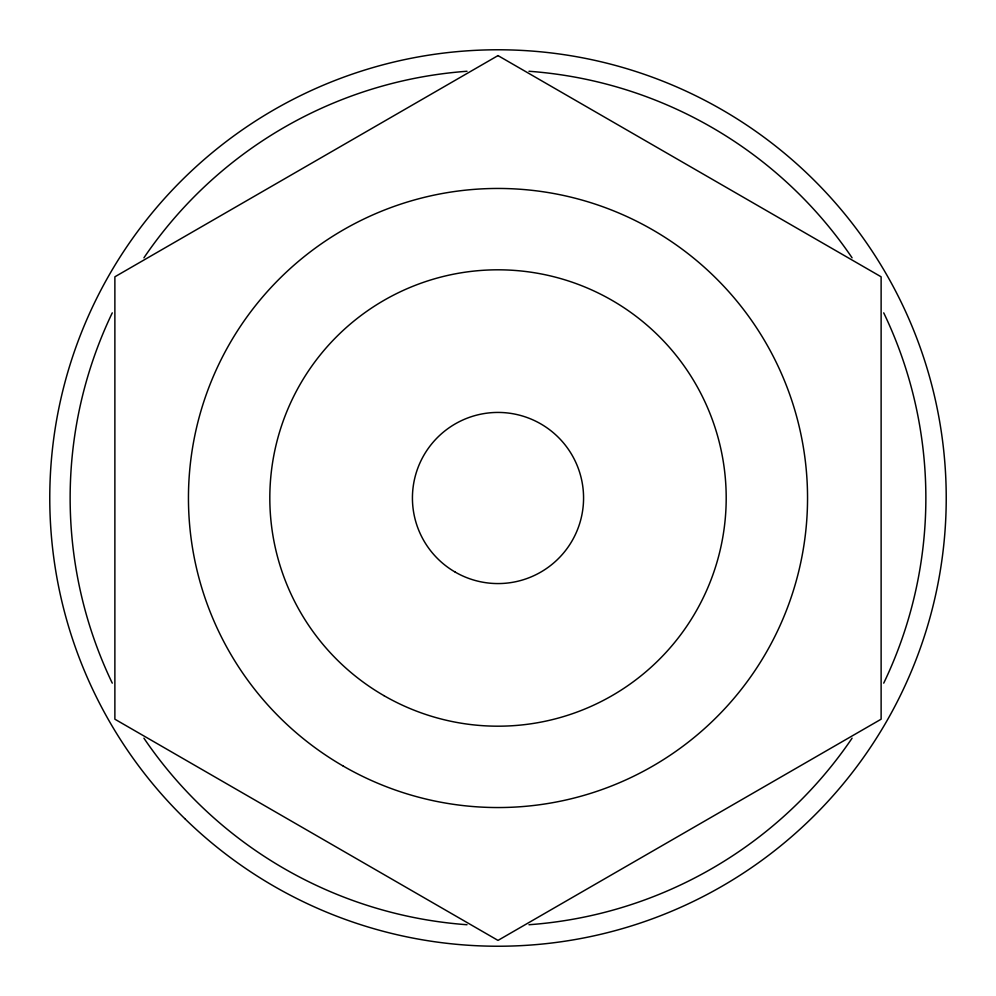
<?xml version="1.0" encoding="UTF-8"?>
<svg xmlns="http://www.w3.org/2000/svg" width="996" height="996" viewBox="0 0 996 996"><rect width="100%" height="100%" fill="white"/><g stroke="black" fill="none" stroke-linecap="round" stroke-linejoin="round"><path stroke-width="1.49" d="M883.726 312.856A427.857 427.857 0 0 1 883.726 683.144M852.078 738.185A427.857 427.857 0 0 1 528.976 924.736M467.024 924.736A427.857 427.857 0 0 1 143.922 738.185M112.274 683.144A427.857 427.857 0 0 1 112.274 312.856M143.922 257.815A427.857 427.857 0 0 1 467.024 71.264M528.976 71.264A427.857 427.857 0 0 1 852.078 257.815M498 55.602L114.876 276.801L114.876 719.199L498 940.398L881.124 719.199L881.124 276.801L498 55.602M383.908 695.619A228.196 228.196 0 0 0 726.196 498A228.196 228.196 0 0 0 383.908 300.381A228.196 228.196 0 0 0 383.908 695.619M455.209 572.102A85.569 85.569 0 0 0 583.569 498A85.569 85.569 0 0 0 455.209 423.898A85.569 85.569 0 0 0 455.209 572.102M343.222 766.073A309.544 309.544 0 0 0 807.544 498A309.544 309.544 0 0 0 343.222 229.927A309.544 309.544 0 0 0 343.222 766.073M184.746 818.6A448.225 448.225 0 0 0 932.268 608.992A448.225 448.225 0 0 0 376.986 66.421A448.225 448.225 0 0 0 184.746 818.6"/></g></svg>
